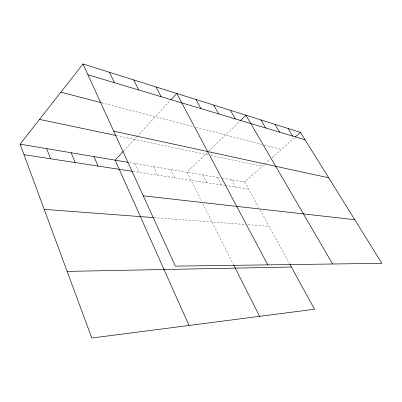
<?xml version="1.0" encoding="UTF-8"?>
<svg xmlns="http://www.w3.org/2000/svg" width="402" height="402" viewBox="0 0 402 402"><rect width="100%" height="100%" fill="white"/><g stroke="black" fill="none" stroke-linecap="round" stroke-linejoin="round"><path stroke-width="0.3" stroke-dasharray="2.01 1.51" d="M123.514 151.107L136.474 137.092M136.891 136.635L170.468 100.309M207.286 152.599L186.99 172.227L201.392 200.819M209.065 150.876L239.723 121.223M222.406 178.181L244.692 181.93L264.154 164.624M264.616 164.217L270.159 159.287M272.003 157.644L294.349 137.77M154.006 217.633L245.431 224.522M247.933 224.713L269.033 226.301M132.861 171.413L224.633 185.513M225.236 185.603L248.687 189.206M129.369 162.539L219.979 177.774M116.314 135.554L208.492 154.946M210.884 155.448L262.305 166.267M101.706 102.796L192.819 126.459M195.834 127.243L262.129 144.464M264.471 145.072L281.239 149.428M244.692 181.93L258.702 207.467M260.179 210.161L289.581 263.757M231.512 179.714L235.537 187.186M217.552 177.367L221.602 185.046M202.739 174.875L206.814 182.774M202.799 203.608L233.602 264.762M170.729 169.493L174.84 177.865M153.413 166.584L157.529 175.207M134.931 163.473L139.042 172.363"/><path stroke-width="0.6" d="M289.877 264.305L314.525 309.238L91.782 338.027L20.1 144.167L83.003 63.973L300.435 132.358L381.9 263.335L175.393 266.119L83.003 63.973M123.097 151.559L115.158 160.152L189.025 325.459M170.89 99.852L176.79 93.47L267.757 264.873M240.165 120.796L245.934 115.218L332.605 263.998M295.284 136.941L300.435 132.358M67.144 271.395L291.37 267.028M44.205 209.362L153.388 217.588M143.268 195.834L354.76 219.698M23.994 154.695L132.243 171.322M20.1 144.167L128.132 162.333M39.527 119.399L115.711 135.424M113.711 131.163L328.695 177.795M60.868 92.189L101.108 102.641M87.937 74.767L305.058 139.795M288.063 128.469L292.746 136.107M274.908 124.334L279.651 132.188M260.893 119.922L265.692 128.002M230.406 110.334L235.301 118.902M213.789 105.108L218.723 113.937M195.965 99.5L200.93 108.61M156.107 86.963L161.107 96.681M233.884 265.325L259.581 316.339M133.73 79.928L138.73 89.978M109.45 72.29L114.429 82.701M93.962 156.589L98.038 166.066M71.184 152.755L75.219 162.559M46.637 148.629L50.612 158.78"/></g></svg>
